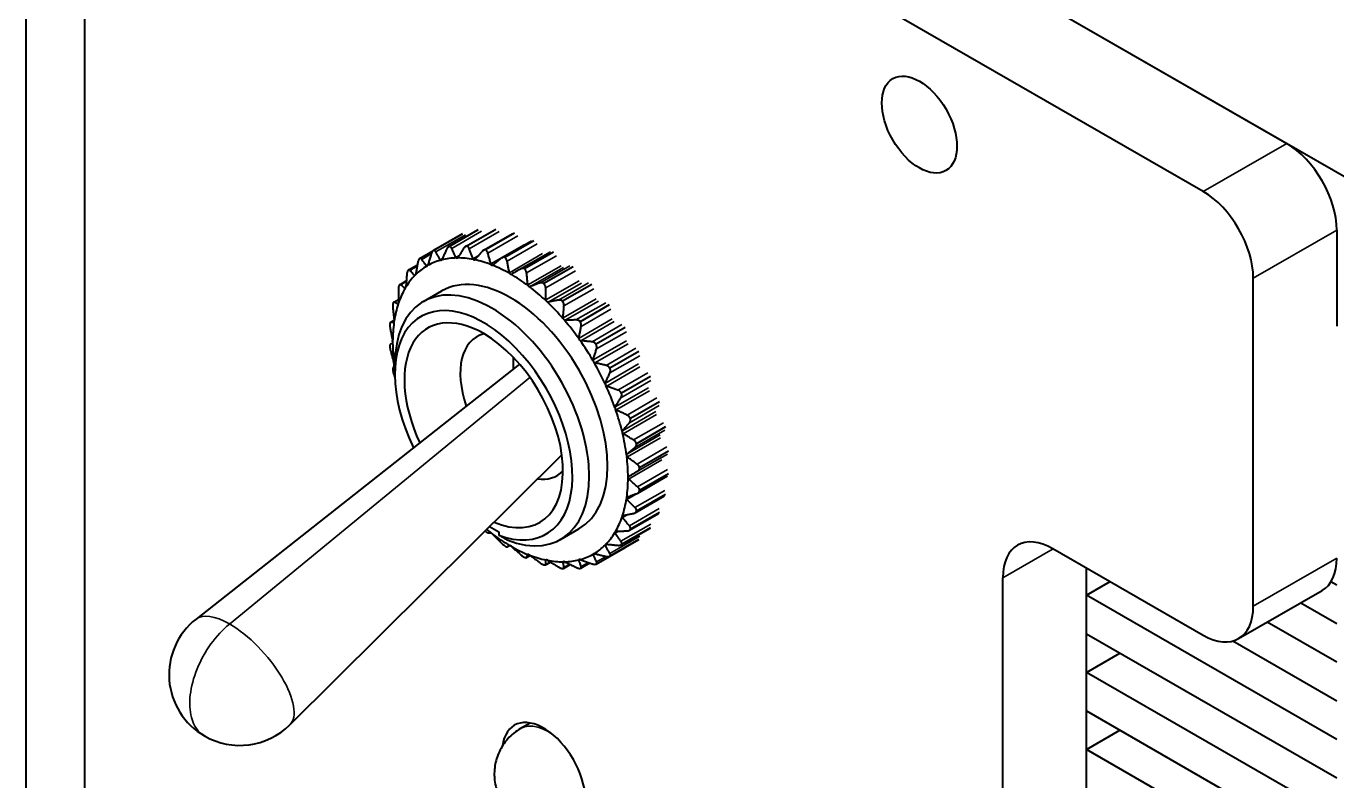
# Model space of a CAD drawing. Header units: millimetres. Extents: x 12 to 1415, y 12 to 997.
# Drawn here: x 931.77 to 965.08, y 831.46 to 850.65 of the extents above; entities that cross this region are included whole.
import ezdxf

# ---------------------------------------------------------------- set-up
doc = ezdxf.new("R2010")
doc.units = ezdxf.units.MM
doc.header["$LTSCALE"] = 1.2
doc.layers.add('가시적인 것(ISO)', color=7, linetype='Continuous', lineweight=40)
doc.layers.add('가시적인 좁은 것(ISO)', color=7, linetype='Continuous', lineweight=35)

msp = doc.modelspace()

# ---------------------------------------------------------------- linework, layer by layer
at = {"layer": '가시적인 것(ISO)'}
for p, q in [((931.771, 866.114), (1064.141, 789.887)), ((936.65, 863.304), (963.803, 847.668)), ((961.681, 846.446), (934.529, 862.083)), ((931.771, 691.13), (931.771, 861.699)), ((933.256, 861.344), (933.256, 691.985)), ((942.116, 844.942), (942.854, 845.367)), ((942.857, 845.368), (942.118, 844.943)), ((942.505, 845.043), (943.245, 845.469)), ((943.26, 845.475), (942.522, 845.05)), ((942.933, 845.046), (943.676, 845.474)), ((943.705, 845.481), (942.967, 845.056)), ((943.388, 844.951), (944.135, 845.381)), ((944.18, 845.386), (943.442, 844.961)), ((965.076, 845.463), (965.076, 843.02)), ((943.859, 844.76), (944.612, 845.193)), ((944.673, 845.192), (943.935, 844.767)), ((941.768, 844.74), (942.105, 844.934)), ((944.335, 844.477), (945.094, 844.914)), ((945.173, 844.905), (944.434, 844.479)), ((941.483, 844.45), (941.712, 844.582)), ((945.666, 844.53), (944.927, 844.105)), ((941.262, 844.076), (941.43, 844.174)), ((946.141, 844.079), (945.402, 843.653)), ((962.954, 835.903), (962.954, 844.242)), ((941.109, 843.628), (941.234, 843.701)), ((941.865, 843.65), (942.332, 843.918)), ((946.586, 843.56), (945.847, 843.135)), ((941.029, 843.117), (941.122, 843.171)), ((946.989, 842.988), (946.251, 842.563)), ((947.343, 842.377), (946.604, 841.952)), ((944.265, 842.02), (936.086, 835.574)), ((941.139, 841.801), (941.139, 842.045)), ((947.636, 841.741), (946.898, 841.316)), ((947.863, 841.096), (947.124, 840.671)), ((948.017, 840.458), (947.279, 840.033)), ((945.382, 839.752), (938.469, 832.883)), ((948.095, 839.843), (947.357, 839.418)), ((947.312, 838.778), (948.065, 839.211)), ((948.095, 839.266), (947.357, 838.84)), ((947.243, 838.273), (947.99, 838.703)), ((948.017, 838.74), (947.279, 838.315)), ((947.863, 838.28), (947.124, 837.855)), ((947.099, 837.83), (947.841, 838.258)), ((943.543, 837.925), (943.777, 837.79)), ((943.777, 837.79), (943.777, 837.709)), ((945.35, 837.597), (945.817, 837.866)), ((946.883, 837.46), (947.623, 837.886)), ((947.636, 837.896), (946.898, 837.471)), ((943.993, 837.411), (944.052, 837.445)), ((946.253, 836.97), (946.992, 837.395)), ((946.601, 837.172), (947.34, 837.597)), ((947.343, 837.598), (946.604, 837.173)), ((957.863, 837.363), (961.681, 835.164)), ((944.482, 837.136), (944.576, 837.19)), ((944.964, 836.951), (945.09, 837.023)), ((945.428, 836.86), (945.598, 836.958)), ((945.861, 836.867), (946.092, 836.999)), ((956.59, 661.113), (956.59, 836.624)), ((958.712, 836.178), (958.712, 836.874)), ((958.712, 662.335), (958.712, 836.874)), ((958.712, 836.178), (959.316, 836.526)), ((962.58, 835.076), (964.701, 836.297)), ((965.076, 836.438), (964.928, 836.522)), ((965.076, 832.513), (958.712, 836.178)), ((964.158, 835.985), (965.076, 835.457)), ((965.076, 834.475), (963.306, 835.494)), ((958.712, 835.197), (965.076, 831.532)), ((958.712, 834.216), (958.712, 835.197)), ((962.434, 835.016), (965.076, 833.494)), ((958.712, 834.216), (959.563, 834.707)), ((965.076, 830.551), (958.712, 834.216)), ((958.712, 833.235), (965.076, 829.57)), ((958.712, 832.254), (958.712, 833.235)), ((944.577, 832.929), (944.334, 832.789)), ((958.712, 832.254), (959.563, 832.744)), ((965.076, 828.589), (958.712, 832.254))]:
    msp.add_line(p, q, dxfattribs=at)
for centre, radius, start, end in [((946.153, 842.089), 2.01, 176.0066, 184.5852), ((937.2, 834.16), 1.8, 128.2415, 240.064), ((937.2, 834.16), 1.8, 240.064, 314.8186)]:
    msp.add_arc(centre, radius, start, end, dxfattribs=at)
msp.add_ellipse((954.469, 848.147), major_axis=(-0.674, 1.17), ratio=0.578093, dxfattribs=at)
for centre, major_axis, ratio, start_param, end_param in [((963.803, 846.196), (-0.898, 1.56), 0.578093, 3.928925, 5.499721), ((961.681, 844.975), (0.898, -1.56), 0.578093, 0.787332, 2.358128), ((944.074, 840.892), (-2.111, 3.666), 0.578093, 6.13375, 6.279408), ((942.294, 844.752), (0.0299, -0.052), 0.578093, 5.713652, 6.542426), ((944.074, 840.892), (-2.111, 3.666), 0.578093, 5.976671, 6.122328), ((942.699, 844.806), (0.0299, -0.052), 0.578093, 5.556573, 6.385347), ((944.074, 840.892), (-2.111, 3.666), 0.578093, 5.819591, 5.965249), ((943.138, 844.763), (0.0299, -0.052), 0.578093, 5.399493, 6.228267), ((944.074, 840.892), (-2.111, 3.666), 0.578093, 5.662512, 5.808169), ((944.074, 840.892), (-2.111, 3.666), 0.578093, 0.164724, 0.310382), ((941.623, 844.363), (0.0299, -0.052), 0.578093, 6.027812, 6.856586), ((944.074, 840.892), (-2.111, 3.666), 0.578093, 0.007645, 0.153302), ((941.932, 844.603), (0.0299, -0.052), 0.578093, 5.870732, 6.699506), ((944.074, 840.892), (-1.743, 3.026), 0.578093, 3.141593, 6.283185), ((943.6, 844.625), (0.0299, -0.052), 0.578093, 5.242413, 6.071188), ((944.074, 840.892), (-2.111, 3.666), 0.578093, 5.505432, 5.651089), ((944.074, 844.395), (0.0299, -0.052), 0.578093, 5.085334, 5.914108), ((944.074, 840.892), (-2.111, 3.666), 0.578093, 5.348352, 5.49401), ((943.608, 840.624), (-1.743, 3.026), 0.578093, 2.513391, 7.070517), ((944.074, 840.892), (-2.111, 3.666), 0.578093, 0.321804, 0.467462), ((941.375, 844.037), (0.0299, -0.052), 0.578093, 6.184891, 7.013665), ((944.548, 844.079), (0.0299, -0.052), 0.578093, 4.928254, 5.757028), ((944.074, 840.892), (-2.111, 3.666), 0.578093, 5.191273, 5.33693), ((943.396, 840.501), (1.593, -2.766), 0.578093, 5.669711, 10.87186), ((941.193, 843.634), (0.0299, -0.052), 0.578093, 0.058786, 0.88756), ((945.011, 843.685), (0.0299, -0.052), 0.578093, 4.771175, 5.599949), ((944.074, 840.892), (-2.111, 3.666), 0.578093, 5.034193, 5.179851), ((944.074, 840.892), (2.111, -3.666), 0.578093, 3.620476, 3.766134), ((944.074, 840.892), (2.111, -3.666), 0.578093, 3.777556, 3.923213), ((941.082, 843.164), (0.0299, -0.052), 0.578093, 0.215865, 1.044639), ((943.396, 840.501), (-1.422, 2.47), 0.578093, 5.499721, 7.704882), ((945.45, 843.221), (0.0299, -0.052), 0.578093, 4.614095, 5.442869), ((944.074, 840.892), (-2.111, 3.666), 0.578093, 4.877113, 5.022771), ((941.045, 842.637), (0.0299, -0.052), 0.578093, 0.372945, 1.201719), ((944.244, 840.99), (-1.018, 1.768), 0.578093, 6.124504, 7.534505), ((943.396, 840.501), (1.422, -2.47), 0.578093, 5.630523, 8.641314), ((945.855, 842.701), (0.0299, -0.052), 0.578093, 4.457015, 5.285789), ((944.074, 840.892), (-2.111, 3.666), 0.578093, 4.720034, 4.865691), ((944.074, 840.892), (2.111, -3.666), 0.578093, 3.934636, 4.080293), ((941.082, 842.068), (-0.0299, 0.052), 0.578093, 3.671617, 4.500391), ((944.074, 840.892), (2.111, -3.666), 0.578093, 4.091715, 4.121261), ((945.052, 841.114), (-0.796, 0.898), 0.409351, 6.148783, 6.259669), ((946.217, 842.136), (0.0299, -0.052), 0.578093, 4.299936, 5.12871), ((944.074, 840.892), (-2.111, 3.666), 0.578093, 4.562954, 4.708612), ((946.526, 841.54), (0.0299, -0.052), 0.578093, 4.142856, 4.97163), ((944.074, 840.892), (-2.111, 3.666), 0.578093, 4.405875, 4.551532), ((946.774, 840.928), (0.0299, -0.052), 0.578093, 3.985776, 4.81455), ((944.074, 840.892), (-2.111, 3.666), 0.578093, 4.248795, 4.394452), ((946.956, 840.315), (0.0299, -0.052), 0.578093, 3.828697, 4.657471), ((944.074, 840.892), (-2.111, 3.666), 0.578093, 4.091715, 4.237373), ((947.067, 839.717), (0.0299, -0.052), 0.578093, 3.671617, 4.500391), ((944.074, 840.892), (-2.111, 3.666), 0.578093, 3.934636, 4.080293), ((944.244, 840.99), (1.018, -1.768), 0.578093, 5.866062, 6.441867), ((944.074, 840.892), (-2.111, 3.666), 0.578093, 3.777556, 3.923213), ((947.104, 839.148), (-0.0299, 0.052), 0.578093, 0.372945, 1.201719), ((944.074, 840.892), (-2.111, 3.666), 0.578093, 3.620476, 3.766134), ((947.067, 838.621), (-0.0299, 0.052), 0.578093, 0.215865, 1.044639), ((944.074, 840.892), (2.111, -3.666), 0.578093, 0.321804, 0.467462), ((946.956, 838.15), (-0.0299, 0.052), 0.578093, 0.058786, 0.88756), ((944.074, 840.892), (2.111, -3.666), 0.578093, 5.296398, 5.33693), ((943.6, 837.705), (-0.0299, 0.052), 0.578093, 4.928254, 5.757028), ((944.074, 840.892), (2.111, -3.666), 0.578093, 5.348352, 5.49401), ((944.074, 840.892), (2.111, -3.666), 0.578093, 0.164724, 0.310382), ((946.774, 837.747), (-0.0299, 0.052), 0.578093, 6.184891, 7.013665), ((944.074, 837.389), (-0.0299, 0.052), 0.578093, 5.085334, 5.914108), ((944.074, 840.892), (2.111, -3.666), 0.578093, 5.505432, 5.651089), ((944.074, 840.892), (2.111, -3.666), 0.578093, 0.007645, 0.153302), ((946.526, 837.422), (-0.0299, 0.052), 0.578093, 6.027812, 6.856586), ((957.863, 835.891), (-0.898, 1.56), 0.578093, 5.499721, 7.070517), ((944.548, 837.159), (-0.0299, 0.052), 0.578093, 5.242413, 6.071188), ((944.074, 840.892), (2.111, -3.666), 0.578093, 5.662512, 5.808169), ((945.011, 837.022), (-0.0299, 0.052), 0.578093, 5.399493, 6.228267), ((944.074, 840.892), (2.111, -3.666), 0.578093, 5.819591, 5.965249), ((945.45, 836.979), (-0.0299, 0.052), 0.578093, 5.556573, 6.385347), ((944.074, 840.892), (2.111, -3.666), 0.578093, 5.976671, 6.122328), ((945.855, 837.033), (-0.0299, 0.052), 0.578093, 5.713652, 6.542426), ((944.074, 840.892), (2.111, -3.666), 0.578093, 6.13375, 6.279408), ((946.217, 837.181), (-0.0299, 0.052), 0.578093, 5.870732, 6.699506), ((963.803, 837.857), (0.898, -1.56), 0.578093, 0, 0.787332), ((961.681, 836.636), (0.898, -1.56), 0.578093, 5.499721, 7.070517), ((944.923, 831.57), (-0.749, 1.3), 0.578093, 2.493727, 6.931051)]:
    msp.add_ellipse(centre, major_axis=major_axis, ratio=ratio, start_param=start_param, end_param=end_param, dxfattribs=at)
for points in [[(942.118, 844.943), (942.113, 844.94), (942.103, 844.933), (942.088, 844.915), (942.075, 844.892), (942.067, 844.872), (942.064, 844.861)], [(942.179, 844.908), (942.175, 844.916), (942.165, 844.929), (942.15, 844.941), (942.134, 844.946), (942.123, 844.945), (942.118, 844.943)], [(942.456, 844.982), (942.443, 844.952), (942.416, 844.893), (942.378, 844.807), (942.353, 844.751), (942.341, 844.723)], [(942.522, 845.05), (942.516, 845.049), (942.504, 845.044), (942.487, 845.03), (942.47, 845.009), (942.46, 844.991), (942.456, 844.982)], [(942.585, 844.999), (942.581, 845.008), (942.572, 845.023), (942.557, 845.039), (942.54, 845.048), (942.528, 845.05), (942.522, 845.05)], [(942.691, 844.77), (942.679, 844.794), (942.656, 844.844), (942.621, 844.92), (942.597, 844.972), (942.585, 844.999)], [(942.89, 845.003), (942.873, 844.976), (942.84, 844.923), (942.791, 844.845), (942.76, 844.795), (942.744, 844.77)], [(942.967, 845.056), (942.961, 845.056), (942.947, 845.054), (942.927, 845.044), (942.908, 845.027), (942.896, 845.012), (942.89, 845.003)], [(943.03, 844.989), (943.027, 844.999), (943.018, 845.017), (943.003, 845.037), (942.986, 845.05), (942.973, 845.055), (942.967, 845.056)], [(943.124, 844.733), (943.114, 844.761), (943.093, 844.816), (943.062, 844.901), (943.041, 844.96), (943.03, 844.989)], [(943.442, 844.961), (943.435, 844.962), (943.421, 844.963), (943.399, 844.957), (943.377, 844.945), (943.363, 844.932), (943.356, 844.924)], [(943.503, 844.88), (943.5, 844.891), (943.493, 844.91), (943.479, 844.934), (943.461, 844.951), (943.448, 844.958), (943.442, 844.961)], [(941.723, 844.644), (941.717, 844.61), (941.705, 844.543), (941.687, 844.445), (941.676, 844.381), (941.67, 844.349)], [(941.765, 844.738), (941.761, 844.734), (941.752, 844.724), (941.74, 844.703), (941.73, 844.677), (941.725, 844.655), (941.723, 844.644)], [(941.822, 844.72), (941.817, 844.727), (941.808, 844.737), (941.794, 844.745), (941.779, 844.745), (941.77, 844.741), (941.765, 844.738)], [(941.937, 844.557), (941.925, 844.574), (941.899, 844.61), (941.861, 844.664), (941.835, 844.702), (941.822, 844.72)], [(942.064, 844.861), (942.054, 844.829), (942.035, 844.765), (942.006, 844.672), (941.988, 844.611), (941.98, 844.582)], [(942.292, 844.71), (942.28, 844.731), (942.255, 844.774), (942.217, 844.84), (942.192, 844.885), (942.179, 844.908)], [(942.292, 844.71), (942.293, 844.708), (942.295, 844.705), (942.299, 844.701), (942.301, 844.7), (942.303, 844.699)], [(942.33, 844.706), (942.331, 844.707), (942.334, 844.711), (942.337, 844.716), (942.34, 844.721), (942.341, 844.723)], [(942.691, 844.77), (942.692, 844.767), (942.694, 844.764), (942.698, 844.759), (942.7, 844.756), (942.701, 844.755)], [(942.732, 844.756), (942.733, 844.757), (942.736, 844.759), (942.74, 844.764), (942.743, 844.768), (942.744, 844.77)], [(943.124, 844.733), (943.125, 844.731), (943.127, 844.727), (943.13, 844.721), (943.133, 844.718), (943.134, 844.717)], [(943.166, 844.71), (943.168, 844.711), (943.171, 844.713), (943.176, 844.717), (943.18, 844.72), (943.181, 844.722)], [(943.356, 844.924), (943.336, 844.901), (943.296, 844.855), (943.237, 844.787), (943.2, 844.744), (943.181, 844.722)], [(943.581, 844.603), (943.572, 844.632), (943.555, 844.692), (943.529, 844.785), (943.512, 844.848), (943.503, 844.88)], [(943.841, 844.747), (943.818, 844.728), (943.772, 844.69), (943.705, 844.634), (943.661, 844.597), (943.64, 844.58)], [(943.935, 844.767), (943.928, 844.77), (943.913, 844.773), (943.89, 844.772), (943.865, 844.764), (943.849, 844.754), (943.841, 844.747)], [(943.993, 844.674), (943.99, 844.685), (943.984, 844.706), (943.971, 844.733), (943.955, 844.753), (943.942, 844.763), (943.935, 844.767)], [(944.05, 844.381), (944.043, 844.412), (944.031, 844.476), (944.012, 844.573), (943.999, 844.64), (943.993, 844.674)], [(941.443, 844.336), (941.44, 844.301), (941.435, 844.232), (941.427, 844.13), (941.423, 844.065), (941.42, 844.032)], [(941.472, 844.44), (941.468, 844.435), (941.461, 844.423), (941.453, 844.399), (941.446, 844.37), (941.444, 844.347), (941.443, 844.336)], [(941.522, 844.439), (941.518, 844.444), (941.509, 844.452), (941.496, 844.455), (941.483, 844.451), (941.475, 844.444), (941.472, 844.44)], [(941.635, 844.314), (941.623, 844.327), (941.598, 844.354), (941.56, 844.396), (941.535, 844.425), (941.522, 844.439)], [(941.635, 844.314), (941.636, 844.312), (941.638, 844.311), (941.641, 844.309), (941.644, 844.308), (941.645, 844.308)], [(941.665, 844.329), (941.665, 844.331), (941.667, 844.335), (941.669, 844.342), (941.67, 844.347), (941.67, 844.349)], [(941.937, 844.557), (941.938, 844.556), (941.94, 844.553), (941.944, 844.55), (941.946, 844.549), (941.947, 844.548)], [(941.972, 844.563), (941.973, 844.564), (941.975, 844.568), (941.977, 844.574), (941.979, 844.579), (941.98, 844.582)], [(943.581, 844.603), (943.581, 844.6), (943.583, 844.596), (943.586, 844.589), (943.588, 844.586), (943.59, 844.584)], [(943.623, 844.571), (943.625, 844.571), (943.629, 844.572), (943.635, 844.575), (943.638, 844.578), (943.64, 844.58)], [(944.05, 844.381), (944.05, 844.378), (944.051, 844.373), (944.054, 844.366), (944.056, 844.362), (944.057, 844.36)], [(944.092, 844.341), (944.094, 844.341), (944.097, 844.341), (944.104, 844.343), (944.108, 844.345), (944.11, 844.346)], [(944.335, 844.477), (944.309, 844.462), (944.257, 844.432), (944.182, 844.388), (944.134, 844.36), (944.11, 844.346)], [(944.434, 844.479), (944.427, 844.484), (944.412, 844.49), (944.387, 844.493), (944.361, 844.489), (944.344, 844.482), (944.335, 844.477)], [(944.486, 844.376), (944.485, 844.388), (944.48, 844.41), (944.469, 844.439), (944.454, 844.462), (944.441, 844.474), (944.434, 844.479)], [(944.519, 844.073), (944.516, 844.106), (944.508, 844.171), (944.497, 844.272), (944.49, 844.341), (944.486, 844.376)], [(941.245, 844.056), (941.242, 844.05), (941.238, 844.036), (941.233, 844.009), (941.23, 843.979), (941.229, 843.956), (941.229, 843.944)], [(941.229, 843.944), (941.23, 843.909), (941.231, 843.839), (941.233, 843.737), (941.235, 843.67), (941.236, 843.638)], [(941.287, 844.072), (941.283, 844.076), (941.275, 844.08), (941.264, 844.079), (941.254, 844.071), (941.248, 844.062), (941.245, 844.056)], [(941.393, 843.986), (941.382, 843.995), (941.358, 844.014), (941.323, 844.043), (941.299, 844.062), (941.287, 844.072)], [(941.393, 843.986), (941.394, 843.985), (941.396, 843.984), (941.399, 843.983), (941.401, 843.984), (941.402, 843.984)], [(941.417, 844.01), (941.418, 844.012), (941.419, 844.017), (941.42, 844.024), (941.42, 844.029), (941.42, 844.032)], [(944.519, 844.073), (944.52, 844.07), (944.521, 844.065), (944.523, 844.058), (944.524, 844.053), (944.525, 844.051)], [(944.559, 844.026), (944.561, 844.025), (944.565, 844.025), (944.572, 844.026), (944.576, 844.027), (944.579, 844.028)], [(944.824, 844.119), (944.796, 844.109), (944.74, 844.088), (944.658, 844.058), (944.605, 844.038), (944.579, 844.028)], [(944.927, 844.105), (944.92, 844.11), (944.905, 844.119), (944.88, 844.127), (944.853, 844.127), (944.834, 844.123), (944.824, 844.119)], [(944.972, 843.994), (944.971, 844.005), (944.969, 844.028), (944.96, 844.059), (944.946, 844.085), (944.934, 844.099), (944.927, 844.105)], [(944.978, 843.687), (944.977, 843.72), (944.976, 843.786), (944.973, 843.888), (944.972, 843.958), (944.972, 843.994)], [(941.124, 843.628), (941.12, 843.63), (941.113, 843.631), (941.104, 843.626), (941.096, 843.614), (941.092, 843.603), (941.091, 843.596)], [(941.217, 843.582), (941.207, 843.587), (941.186, 843.597), (941.155, 843.612), (941.134, 843.623), (941.124, 843.628)], [(941.235, 843.615), (941.235, 843.617), (941.236, 843.622), (941.236, 843.629), (941.236, 843.635), (941.236, 843.638)], [(944.978, 843.687), (944.978, 843.684), (944.979, 843.679), (944.98, 843.671), (944.982, 843.667), (944.982, 843.664)], [(945.015, 843.633), (945.017, 843.633), (945.021, 843.632), (945.028, 843.632), (945.033, 843.632), (945.035, 843.633)], [(945.297, 843.684), (945.267, 843.678), (945.207, 843.666), (945.12, 843.649), (945.063, 843.638), (945.035, 843.633)], [(945.402, 843.653), (945.396, 843.66), (945.381, 843.671), (945.355, 843.682), (945.327, 843.687), (945.307, 843.686), (945.297, 843.684)], [(945.437, 843.536), (945.438, 843.548), (945.438, 843.571), (945.431, 843.602), (945.419, 843.63), (945.408, 843.646), (945.402, 843.653)], [(941.091, 843.596), (941.089, 843.589), (941.087, 843.573), (941.085, 843.545), (941.085, 843.513), (941.087, 843.49), (941.088, 843.478)], [(941.088, 843.478), (941.092, 843.444), (941.099, 843.375), (941.11, 843.274), (941.118, 843.208), (941.121, 843.176)], [(941.217, 843.582), (941.218, 843.582), (941.22, 843.581), (941.222, 843.582), (941.224, 843.583), (941.225, 843.583)], [(945.415, 843.232), (945.417, 843.265), (945.422, 843.331), (945.429, 843.432), (945.434, 843.501), (945.437, 843.536)], [(941.013, 843.071), (941.012, 843.063), (941.012, 843.046), (941.013, 843.016), (941.017, 842.984), (941.021, 842.962), (941.023, 842.95)], [(941.035, 843.118), (941.032, 843.119), (941.026, 843.117), (941.02, 843.107), (941.015, 843.092), (941.013, 843.078), (941.013, 843.071)], [(941.023, 842.95), (941.029, 842.917), (941.042, 842.85), (941.061, 842.752), (941.073, 842.689), (941.08, 842.657)], [(941.112, 843.113), (941.104, 843.113), (941.086, 843.114), (941.061, 843.116), (941.043, 843.117), (941.035, 843.118)], [(941.112, 843.113), (941.113, 843.112), (941.114, 843.113), (941.116, 843.114), (941.117, 843.116), (941.118, 843.116)], [(941.123, 843.152), (941.123, 843.155), (941.123, 843.16), (941.122, 843.167), (941.122, 843.173), (941.121, 843.176)], [(945.415, 843.232), (945.415, 843.23), (945.415, 843.224), (945.415, 843.217), (945.416, 843.212), (945.417, 843.209)], [(945.448, 843.174), (945.45, 843.173), (945.454, 843.172), (945.461, 843.17), (945.466, 843.17), (945.468, 843.17)], [(945.742, 843.181), (945.711, 843.179), (945.648, 843.177), (945.557, 843.173), (945.497, 843.171), (945.468, 843.17)], [(945.847, 843.135), (945.841, 843.142), (945.827, 843.156), (945.802, 843.17), (945.774, 843.179), (945.753, 843.181), (945.742, 843.181)], [(945.819, 842.72), (945.824, 842.752), (945.835, 842.815), (945.853, 842.914), (945.865, 842.981), (945.872, 843.015)], [(945.872, 843.015), (945.874, 843.026), (945.875, 843.049), (945.872, 843.081), (945.862, 843.11), (945.853, 843.127), (945.847, 843.135)], [(941.083, 842.634), (941.083, 842.637), (941.083, 842.642), (941.081, 842.65), (941.08, 842.655), (941.08, 842.657)], [(945.819, 842.72), (945.818, 842.718), (945.818, 842.712), (945.818, 842.705), (945.818, 842.7), (945.819, 842.697)], [(945.846, 842.658), (945.848, 842.657), (945.853, 842.655), (945.86, 842.653), (945.865, 842.652), (945.867, 842.651)], [(946.149, 842.622), (946.116, 842.626), (946.052, 842.632), (945.958, 842.642), (945.897, 842.648), (945.867, 842.651)], [(946.251, 842.563), (946.245, 842.571), (946.232, 842.586), (946.208, 842.604), (946.18, 842.617), (946.159, 842.621), (946.149, 842.622)], [(941.023, 842.555), (941.021, 842.553), (941.017, 842.548), (941.013, 842.535), (941.012, 842.517), (941.012, 842.502), (941.013, 842.494)], [(941.013, 842.494), (941.013, 842.485), (941.015, 842.467), (941.02, 842.437), (941.026, 842.405), (941.032, 842.384), (941.035, 842.373)], [(941.08, 842.588), (941.073, 842.584), (941.061, 842.577), (941.042, 842.566), (941.029, 842.558), (941.023, 842.555)], [(941.035, 842.373), (941.043, 842.341), (941.061, 842.278), (941.086, 842.186), (941.104, 842.125), (941.112, 842.096)], [(941.08, 842.588), (941.08, 842.588), (941.081, 842.589), (941.083, 842.592), (941.083, 842.594), (941.083, 842.595)], [(946.18, 842.163), (946.188, 842.193), (946.206, 842.253), (946.235, 842.346), (946.254, 842.41), (946.264, 842.442)], [(946.264, 842.442), (946.267, 842.453), (946.271, 842.475), (946.271, 842.507), (946.264, 842.536), (946.256, 842.555), (946.251, 842.563)], [(941.088, 841.951), (941.087, 841.949), (941.085, 841.941), (941.085, 841.924), (941.087, 841.903), (941.089, 841.887), (941.091, 841.879)], [(941.121, 842.022), (941.118, 842.014), (941.11, 841.999), (941.099, 841.975), (941.092, 841.959), (941.088, 841.951)], [(941.118, 842.074), (941.117, 842.076), (941.116, 842.081), (941.114, 842.088), (941.113, 842.093), (941.112, 842.096)], [(941.121, 842.022), (941.122, 842.023), (941.122, 842.024), (941.123, 842.027), (941.123, 842.03), (941.123, 842.031)], [(946.18, 842.163), (946.179, 842.16), (946.178, 842.155), (946.177, 842.148), (946.177, 842.143), (946.177, 842.141)], [(946.202, 842.099), (946.203, 842.097), (946.208, 842.095), (946.215, 842.092), (946.22, 842.09), (946.222, 842.09)], [(946.506, 842.023), (946.473, 842.03), (946.408, 842.045), (946.314, 842.068), (946.252, 842.082), (946.222, 842.09)], [(946.604, 841.952), (946.599, 841.96), (946.588, 841.976), (946.565, 841.997), (946.538, 842.013), (946.517, 842.02), (946.506, 842.023)], [(946.604, 841.833), (946.609, 841.843), (946.615, 841.863), (946.618, 841.894), (946.615, 841.924), (946.608, 841.943), (946.604, 841.952)], [(941.091, 841.879), (941.092, 841.87), (941.096, 841.851), (941.104, 841.821), (941.113, 841.791), (941.12, 841.77), (941.124, 841.76)], [(941.124, 841.76), (941.129, 841.745), (941.134, 841.73), (941.14, 841.715)], [(946.489, 841.575), (946.501, 841.602), (946.526, 841.658), (946.564, 841.744), (946.591, 841.803), (946.604, 841.833)], [(946.489, 841.575), (946.488, 841.572), (946.486, 841.568), (946.485, 841.56), (946.484, 841.556), (946.484, 841.553)], [(946.504, 841.51), (946.506, 841.508), (946.51, 841.505), (946.517, 841.501), (946.522, 841.499), (946.524, 841.498)], [(946.806, 841.397), (946.773, 841.408), (946.709, 841.431), (946.615, 841.465), (946.554, 841.487), (946.524, 841.498)], [(946.898, 841.316), (946.894, 841.324), (946.883, 841.341), (946.863, 841.364), (946.837, 841.383), (946.816, 841.393), (946.806, 841.397)], [(946.885, 841.202), (946.89, 841.211), (946.899, 841.23), (946.906, 841.259), (946.905, 841.288), (946.901, 841.307), (946.898, 841.316)], [(946.739, 840.969), (946.738, 840.967), (946.735, 840.963), (946.733, 840.956), (946.732, 840.952), (946.732, 840.95)], [(946.739, 840.969), (946.754, 840.994), (946.786, 841.045), (946.834, 841.122), (946.868, 841.175), (946.885, 841.202)], [(946.747, 840.906), (946.749, 840.904), (946.753, 840.9), (946.759, 840.896), (946.764, 840.893), (946.766, 840.892)], [(947.04, 840.76), (947.008, 840.775), (946.946, 840.805), (946.855, 840.849), (946.795, 840.878), (946.766, 840.892)], [(947.124, 840.671), (947.121, 840.68), (947.113, 840.697), (947.094, 840.721), (947.07, 840.743), (947.051, 840.755), (947.04, 840.76)], [(947.098, 840.564), (947.105, 840.572), (947.116, 840.589), (947.126, 840.616), (947.129, 840.643), (947.126, 840.662), (947.124, 840.671)], [(946.923, 840.362), (946.922, 840.361), (946.919, 840.357), (946.916, 840.351), (946.914, 840.347), (946.914, 840.345)], [(946.923, 840.362), (946.942, 840.384), (946.98, 840.428), (947.038, 840.495), (947.078, 840.541), (947.098, 840.564)], [(946.924, 840.301), (946.926, 840.299), (946.929, 840.295), (946.935, 840.29), (946.94, 840.287), (946.942, 840.286)], [(947.204, 840.127), (947.174, 840.145), (947.114, 840.181), (947.026, 840.234), (946.97, 840.269), (946.942, 840.286)], [(947.279, 840.033), (947.276, 840.042), (947.27, 840.059), (947.254, 840.084), (947.233, 840.107), (947.214, 840.121), (947.204, 840.127)], [(947.239, 839.936), (947.247, 839.943), (947.261, 839.957), (947.274, 839.981), (947.28, 840.007), (947.28, 840.024), (947.279, 840.033)], [(947.038, 839.769), (947.036, 839.767), (947.033, 839.764), (947.029, 839.759), (947.027, 839.755), (947.026, 839.753)], [(947.031, 839.711), (947.033, 839.709), (947.036, 839.705), (947.041, 839.7), (947.045, 839.696), (947.047, 839.695)], [(947.038, 839.769), (947.059, 839.786), (947.103, 839.823), (947.17, 839.879), (947.216, 839.917), (947.239, 839.936)], [(947.293, 839.514), (947.264, 839.535), (947.208, 839.576), (947.126, 839.636), (947.073, 839.675), (947.047, 839.695)], [(947.079, 839.202), (947.103, 839.216), (947.152, 839.244), (947.227, 839.288), (947.279, 839.318), (947.305, 839.333)], [(947.357, 839.418), (947.356, 839.426), (947.351, 839.443), (947.339, 839.468), (947.319, 839.493), (947.302, 839.507), (947.293, 839.514)], [(947.305, 839.333), (947.314, 839.338), (947.329, 839.349), (947.345, 839.37), (947.355, 839.393), (947.357, 839.409), (947.357, 839.418)], [(947.079, 839.202), (947.077, 839.201), (947.074, 839.199), (947.069, 839.194), (947.067, 839.191), (947.065, 839.19)], [(947.065, 839.15), (947.067, 839.148), (947.069, 839.144), (947.074, 839.139), (947.077, 839.135), (947.079, 839.133)], [(947.305, 838.937), (947.279, 838.959), (947.227, 839.004), (947.152, 839.069), (947.103, 839.112), (947.079, 839.133)], [(947.026, 838.632), (947.027, 838.63), (947.029, 838.626), (947.033, 838.621), (947.036, 838.617), (947.038, 838.615)], [(947.047, 838.678), (947.045, 838.677), (947.041, 838.675), (947.036, 838.672), (947.033, 838.669), (947.031, 838.668)], [(947.239, 838.409), (947.216, 838.433), (947.17, 838.479), (947.103, 838.548), (947.059, 838.593), (947.038, 838.615)], [(947.047, 838.678), (947.073, 838.688), (947.126, 838.707), (947.208, 838.738), (947.264, 838.759), (947.293, 838.769)], [(947.293, 838.769), (947.302, 838.773), (947.319, 838.781), (947.339, 838.798), (947.351, 838.818), (947.356, 838.833), (947.357, 838.84)], [(947.357, 838.84), (947.357, 838.848), (947.355, 838.864), (947.345, 838.889), (947.329, 838.914), (947.314, 838.929), (947.305, 838.937)], [(947.204, 838.259), (947.214, 838.261), (947.233, 838.267), (947.254, 838.279), (947.27, 838.296), (947.276, 838.309), (947.279, 838.315)], [(947.279, 838.315), (947.28, 838.322), (947.28, 838.337), (947.274, 838.361), (947.261, 838.385), (947.247, 838.401), (947.239, 838.409)], [(946.914, 838.17), (946.914, 838.168), (946.916, 838.164), (946.919, 838.159), (946.922, 838.155), (946.923, 838.153)], [(947.098, 837.943), (947.078, 837.967), (947.038, 838.015), (946.98, 838.085), (946.942, 838.13), (946.923, 838.153)], [(946.942, 838.208), (946.94, 838.208), (946.935, 838.207), (946.929, 838.204), (946.926, 838.202), (946.924, 838.201)], [(946.942, 838.208), (946.97, 838.214), (947.026, 838.224), (947.114, 838.241), (947.174, 838.253), (947.204, 838.259)], [(943.432, 837.815), (943.435, 837.812), (943.439, 837.809), (943.442, 837.806)], [(943.442, 837.806), (943.448, 837.801), (943.461, 837.791), (943.479, 837.779), (943.493, 837.771), (943.5, 837.768), (943.503, 837.768)], [(943.503, 837.768), (943.512, 837.767), (943.529, 837.766), (943.555, 837.764), (943.572, 837.763), (943.581, 837.762)], [(943.59, 837.759), (943.588, 837.76), (943.586, 837.761), (943.583, 837.762), (943.581, 837.762), (943.581, 837.762)], [(943.64, 837.717), (943.638, 837.719), (943.635, 837.723), (943.629, 837.728), (943.625, 837.732), (943.623, 837.733)], [(943.64, 837.717), (943.661, 837.695), (943.705, 837.65), (943.772, 837.582), (943.818, 837.535), (943.841, 837.511)], [(946.732, 837.774), (946.732, 837.773), (946.733, 837.769), (946.735, 837.764), (946.738, 837.76), (946.739, 837.758)], [(946.885, 837.552), (946.868, 837.575), (946.834, 837.622), (946.786, 837.691), (946.754, 837.736), (946.739, 837.758)], [(946.766, 837.804), (946.764, 837.804), (946.759, 837.804), (946.753, 837.803), (946.749, 837.801), (946.747, 837.801)], [(946.766, 837.804), (946.795, 837.805), (946.855, 837.808), (946.946, 837.811), (947.008, 837.814), (947.04, 837.815)], [(947.04, 837.815), (947.051, 837.815), (947.07, 837.818), (947.094, 837.826), (947.113, 837.839), (947.121, 837.849), (947.124, 837.855)], [(947.124, 837.855), (947.126, 837.861), (947.129, 837.874), (947.126, 837.896), (947.116, 837.919), (947.105, 837.935), (947.098, 837.943)], [(943.841, 837.511), (943.849, 837.504), (943.865, 837.488), (943.89, 837.467), (943.913, 837.448), (943.928, 837.437), (943.935, 837.432)], [(943.935, 837.432), (943.942, 837.428), (943.955, 837.42), (943.971, 837.412), (943.984, 837.409), (943.99, 837.409), (943.993, 837.411)], [(943.993, 837.411), (943.999, 837.414), (944.012, 837.422), (944.031, 837.433), (944.043, 837.44), (944.05, 837.444)], [(944.057, 837.444), (944.056, 837.444), (944.054, 837.445), (944.051, 837.445), (944.05, 837.444), (944.05, 837.444)], [(944.11, 837.41), (944.108, 837.411), (944.104, 837.415), (944.097, 837.42), (944.094, 837.423), (944.092, 837.424)], [(944.11, 837.41), (944.134, 837.388), (944.182, 837.346), (944.257, 837.28), (944.309, 837.236), (944.335, 837.213)], [(946.484, 837.456), (946.484, 837.454), (946.485, 837.451), (946.486, 837.446), (946.488, 837.443), (946.489, 837.441)], [(946.604, 837.244), (946.591, 837.266), (946.564, 837.311), (946.526, 837.377), (946.501, 837.42), (946.489, 837.441)], [(946.524, 837.477), (946.522, 837.477), (946.517, 837.478), (946.51, 837.477), (946.506, 837.477), (946.504, 837.476)], [(946.524, 837.477), (946.554, 837.474), (946.615, 837.467), (946.709, 837.458), (946.773, 837.451), (946.806, 837.448)], [(946.806, 837.448), (946.816, 837.447), (946.837, 837.446), (946.863, 837.45), (946.883, 837.459), (946.894, 837.467), (946.898, 837.471)], [(946.898, 837.471), (946.901, 837.476), (946.905, 837.487), (946.906, 837.507), (946.899, 837.528), (946.89, 837.544), (946.885, 837.552)], [(944.335, 837.213), (944.344, 837.206), (944.361, 837.192), (944.387, 837.173), (944.412, 837.157), (944.427, 837.148), (944.434, 837.144)], [(944.434, 837.144), (944.441, 837.141), (944.454, 837.136), (944.469, 837.133), (944.48, 837.134), (944.485, 837.138), (944.486, 837.14)], [(944.486, 837.14), (944.49, 837.148), (944.497, 837.164), (944.508, 837.188), (944.516, 837.203), (944.519, 837.211)], [(944.525, 837.214), (944.524, 837.214), (944.523, 837.214), (944.521, 837.213), (944.52, 837.212), (944.519, 837.211)], [(944.579, 837.188), (944.576, 837.189), (944.572, 837.193), (944.565, 837.197), (944.561, 837.199), (944.559, 837.201)], [(944.579, 837.188), (944.605, 837.168), (944.658, 837.129), (944.74, 837.069), (944.796, 837.028), (944.824, 837.007)], [(944.824, 837.007), (944.834, 837.001), (944.853, 836.988), (944.88, 836.972), (944.905, 836.959), (944.92, 836.953), (944.927, 836.951)], [(944.927, 836.951), (944.934, 836.949), (944.946, 836.947), (944.96, 836.948), (944.969, 836.953), (944.971, 836.959), (944.972, 836.963)], [(944.972, 836.963), (944.972, 836.975), (944.973, 836.999), (944.976, 837.034), (944.977, 837.057), (944.978, 837.069)], [(944.982, 837.074), (944.982, 837.074), (944.98, 837.073), (944.979, 837.071), (944.978, 837.069), (944.978, 837.069)], [(945.035, 837.057), (945.033, 837.059), (945.028, 837.061), (945.021, 837.065), (945.017, 837.067), (945.015, 837.068)], [(945.035, 837.057), (945.063, 837.04), (945.12, 837.005), (945.207, 836.952), (945.267, 836.916), (945.297, 836.898)], [(945.417, 837.029), (945.416, 837.028), (945.415, 837.027), (945.415, 837.024), (945.415, 837.022), (945.415, 837.02)], [(945.437, 836.885), (945.434, 836.9), (945.429, 836.931), (945.422, 836.976), (945.417, 837.006), (945.415, 837.02)], [(945.468, 837.021), (945.466, 837.022), (945.461, 837.024), (945.454, 837.027), (945.45, 837.029), (945.448, 837.029)], [(945.468, 837.021), (945.497, 837.007), (945.557, 836.978), (945.648, 836.934), (945.711, 836.904), (945.742, 836.889)], [(945.819, 837.079), (945.818, 837.078), (945.818, 837.075), (945.818, 837.072), (945.818, 837.069), (945.819, 837.067)], [(945.872, 836.906), (945.865, 836.924), (945.853, 836.961), (945.835, 837.015), (945.824, 837.05), (945.819, 837.067)], [(945.867, 837.08), (945.865, 837.081), (945.86, 837.083), (945.853, 837.085), (945.848, 837.086), (945.846, 837.086)], [(945.867, 837.08), (945.897, 837.069), (945.958, 837.047), (946.052, 837.013), (946.116, 836.991), (946.149, 836.979)], [(946.149, 836.979), (946.159, 836.975), (946.18, 836.969), (946.208, 836.964), (946.232, 836.964), (946.245, 836.966), (946.251, 836.968)], [(946.177, 837.222), (946.177, 837.221), (946.177, 837.218), (946.178, 837.214), (946.179, 837.211), (946.18, 837.209)], [(946.264, 837.026), (946.254, 837.047), (946.235, 837.089), (946.206, 837.149), (946.188, 837.189), (946.18, 837.209)], [(946.222, 837.234), (946.22, 837.234), (946.215, 837.235), (946.208, 837.236), (946.203, 837.236), (946.202, 837.236)], [(946.222, 837.234), (946.252, 837.226), (946.314, 837.212), (946.408, 837.189), (946.473, 837.175), (946.506, 837.167)], [(946.251, 836.968), (946.256, 836.971), (946.264, 836.977), (946.271, 836.99), (946.271, 837.006), (946.267, 837.02), (946.264, 837.026)], [(946.506, 837.167), (946.517, 837.164), (946.538, 837.161), (946.565, 837.161), (946.588, 837.165), (946.599, 837.17), (946.604, 837.173)], [(946.604, 837.173), (946.608, 837.177), (946.615, 837.186), (946.618, 837.202), (946.615, 837.221), (946.609, 837.236), (946.604, 837.244)], [(945.297, 836.898), (945.307, 836.892), (945.327, 836.881), (945.355, 836.869), (945.381, 836.86), (945.396, 836.857), (945.402, 836.856)], [(945.402, 836.856), (945.408, 836.855), (945.419, 836.856), (945.431, 836.861), (945.438, 836.871), (945.438, 836.88), (945.437, 836.885)], [(945.742, 836.889), (945.753, 836.884), (945.774, 836.875), (945.802, 836.866), (945.827, 836.862), (945.841, 836.861), (945.847, 836.862)], [(945.847, 836.862), (945.853, 836.863), (945.862, 836.866), (945.872, 836.875), (945.875, 836.888), (945.874, 836.9), (945.872, 836.906)]]:
    msp.add_open_spline(points, degree=3, dxfattribs=at)
for points, knots in [([(943.99, 837.583), (943.966, 837.597), (943.918, 837.626), (943.847, 837.668), (943.801, 837.696), (943.777, 837.709)], [0, 0, 0, 0, 0.3333333, 0.6666667, 0.9999998, 0.9999998, 0.9999998, 0.9999998]), ([(944.334, 832.789), (944.211, 832.718), (944.101, 832.627), (943.916, 832.423), (943.845, 832.31), (943.734, 832.074), (943.701, 831.953), (943.661, 831.704), (943.663, 831.583), (943.692, 831.334), (943.726, 831.217), (943.826, 830.976), (943.897, 830.859), (944.09, 830.634), (944.208, 830.524), (944.523, 830.359), (944.685, 830.297), (945.037, 830.264), (945.201, 830.273), (945.475, 830.348), (945.582, 830.392), (945.682, 830.449)], [2.354261, 2.354261, 2.354261, 2.354261, 2.539261, 2.539261, 2.736733, 2.736733, 2.973072, 2.973072, 3.2821, 3.2821, 3.703179, 3.703179, 4.238326, 4.238326, 4.756496, 4.756496, 5.108856, 5.108856, 5.346356, 5.346356, 5.495853, 5.495853, 5.495853, 5.495853])]:
    msp.add_open_spline(points, degree=3, knots=knots, dxfattribs=at)
at = {"layer": '가시적인 좁은 것(ISO)'}
for p, q in [((963.803, 847.668), (961.681, 846.446)), ((942.179, 844.908), (942.938, 845.346)), ((942.585, 844.999), (943.344, 845.436)), ((943.03, 844.989), (943.79, 845.426)), ((943.503, 844.88), (944.263, 845.317)), ((962.954, 844.242), (965.076, 845.463)), ((943.581, 844.603), (944.424, 845.088)), ((943.993, 844.674), (944.752, 845.111)), ((941.822, 844.72), (942.063, 844.86)), ((942.292, 844.71), (942.35, 844.743)), ((942.691, 844.77), (942.774, 844.817)), ((943.124, 844.733), (943.257, 844.81)), ((944.05, 844.381), (944.893, 844.867)), ((944.486, 844.376), (945.245, 844.813)), ((941.522, 844.439), (941.705, 844.545)), ((941.635, 844.314), (941.666, 844.331)), ((941.937, 844.557), (941.98, 844.581)), ((944.519, 844.073), (945.363, 844.559)), ((944.579, 844.028), (945.422, 844.514)), ((944.824, 844.119), (945.583, 844.557)), ((944.972, 843.994), (945.731, 844.431)), ((941.287, 844.072), (941.429, 844.154)), ((941.393, 843.986), (941.415, 843.999)), ((944.978, 843.687), (945.821, 844.173)), ((945.035, 843.633), (945.879, 844.119)), ((945.297, 843.684), (946.056, 844.121)), ((945.437, 843.536), (946.196, 843.973)), ((941.124, 843.628), (941.234, 843.692)), ((945.415, 843.232), (946.258, 843.718)), ((945.468, 843.17), (946.312, 843.656)), ((945.742, 843.181), (946.502, 843.618)), ((941.217, 843.582), (941.231, 843.59)), ((945.872, 843.015), (946.631, 843.452)), ((941.035, 843.118), (941.122, 843.169)), ((941.112, 843.113), (941.117, 843.115)), ((945.819, 842.72), (946.662, 843.206)), ((945.867, 842.651), (946.711, 843.137)), ((946.149, 842.622), (946.908, 843.06)), ((946.18, 842.163), (947.023, 842.649)), ((946.264, 842.442), (947.023, 842.88)), ((946.222, 842.09), (947.065, 842.575)), ((946.506, 842.023), (947.265, 842.46)), ((946.489, 841.575), (947.332, 842.06)), ((946.524, 841.498), (947.368, 841.984)), ((946.604, 841.833), (947.364, 842.27)), ((944.57, 841.719), (936.936, 835.447)), ((946.806, 841.397), (947.565, 841.834)), ((946.885, 841.202), (947.644, 841.639)), ((946.739, 840.969), (947.582, 841.455)), ((946.766, 840.892), (947.61, 841.378)), ((947.04, 840.76), (947.799, 841.197)), ((947.098, 840.564), (947.857, 841.002)), ((946.923, 840.362), (947.767, 840.848)), ((946.942, 840.286), (947.785, 840.771)), ((947.204, 840.127), (947.963, 840.564)), ((947.239, 839.936), (947.999, 840.373)), ((947.038, 839.769), (947.881, 840.254)), ((947.047, 839.695), (947.891, 840.18)), ((947.293, 839.514), (948.052, 839.952)), ((947.079, 839.202), (947.923, 839.688)), ((947.079, 839.133), (947.923, 839.619)), ((947.305, 839.333), (948.064, 839.77)), ((947.305, 838.937), (948.064, 839.374)), ((947.038, 838.615), (947.881, 839.101)), ((947.239, 838.409), (947.999, 838.846)), ((947.098, 837.943), (947.857, 838.381)), ((946.885, 837.552), (947.644, 837.989)), ((946.923, 838.153), (947.058, 838.231)), ((946.604, 837.244), (947.364, 837.681)), ((946.739, 837.758), (946.822, 837.806)), ((943.993, 837.411), (944.052, 837.445)), ((946.489, 837.441), (946.547, 837.474)), ((956.59, 836.624), (957.868, 837.36)), ((944.486, 837.14), (944.574, 837.191)), ((944.519, 837.211), (944.524, 837.214)), ((944.972, 836.963), (945.083, 837.028)), ((944.978, 837.069), (944.992, 837.076)), ((945.415, 837.02), (945.437, 837.033)), ((945.437, 836.885), (945.58, 836.967)), ((945.819, 837.067), (945.85, 837.085)), ((945.872, 836.906), (946.056, 837.012)), ((946.18, 837.209), (946.222, 837.233)), ((946.264, 837.026), (946.507, 837.167)), ((965.076, 837.124), (962.954, 835.903))]:
    msp.add_line(p, q, dxfattribs=at)
for centre, major_axis, ratio, start_param, end_param in [((937.265, 834.217), (-1.192, 1.346), 0.409351, 5.398602, 6.259669), ((937.2, 834.16), (-0.898, -1.56), 0.578093, 4.134495, 5.757653), ((937.265, 834.217), (1.192, -1.346), 0.409351, 0.023516, 2.25701), ((937.2, 834.16), (-0.898, -1.56), 0.578093, 5.757653, 6.283185), ((945.008, 831.619), (-0.674, 1.17), 0.578093, 5.223794, 6.283185)]:
    msp.add_ellipse(centre, major_axis=major_axis, ratio=ratio, start_param=start_param, end_param=end_param, dxfattribs=at)

doc.saveas('drawing.dxf')
